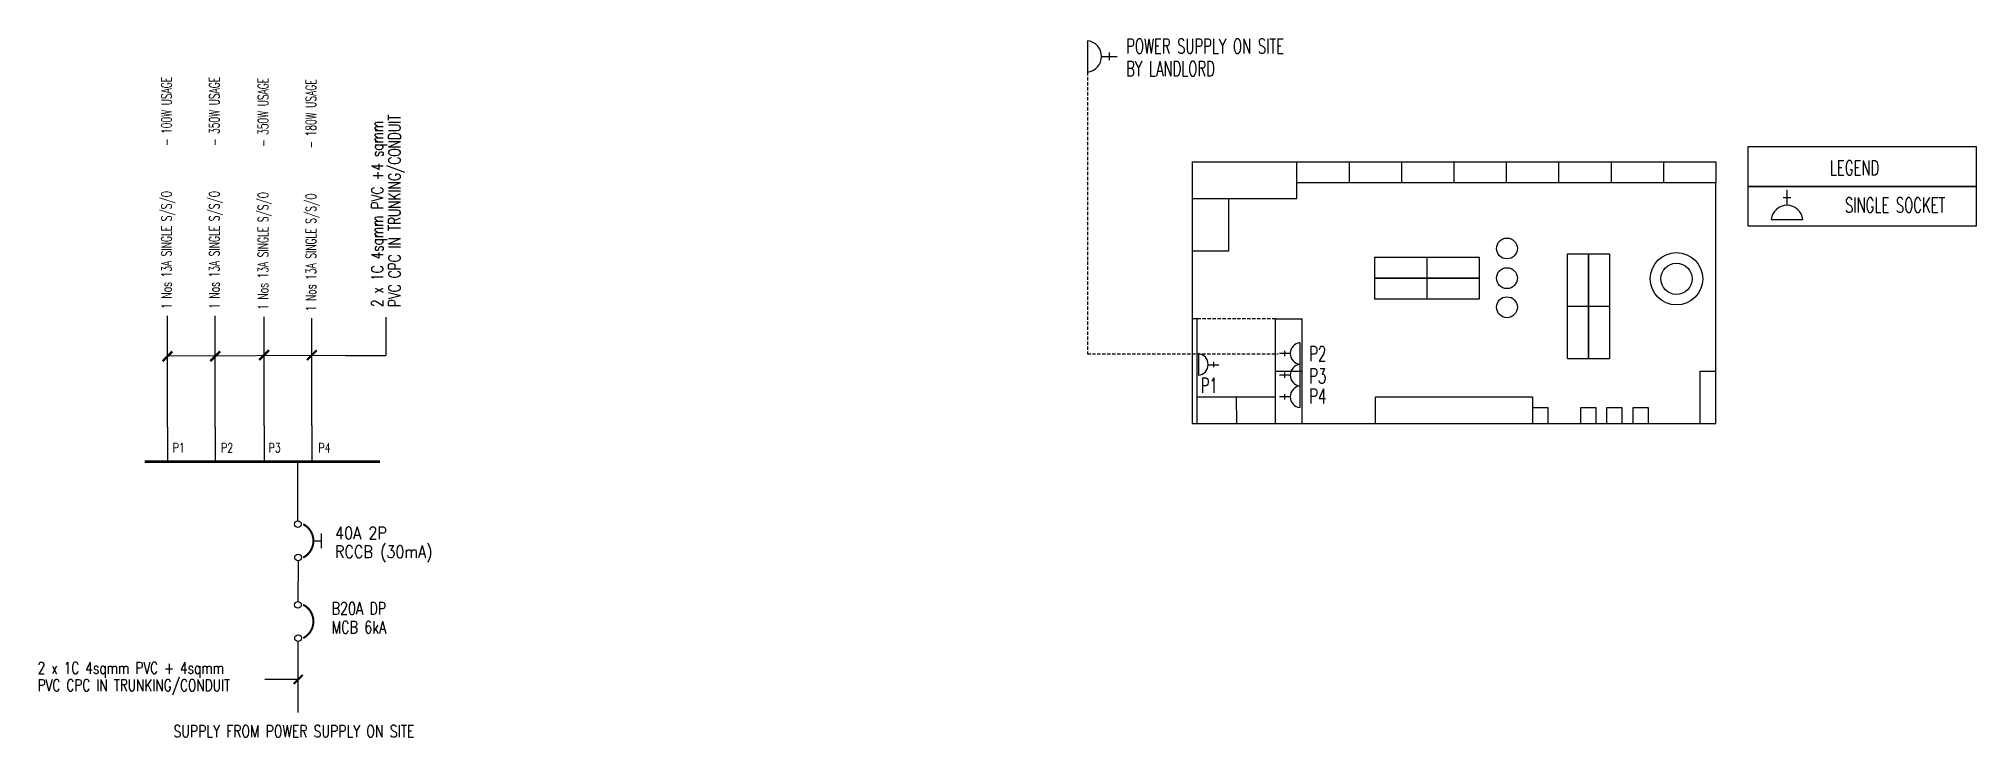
# Model space of a CAD drawing. Header units: millimetres. Extents: x 6748 to 43742, y 3667 to 17006.
import ezdxf

# ---------------------------------------------------------------- set-up
doc = ezdxf.new("R2010")
doc.units = ezdxf.units.MM
doc.linetypes.add('DASHED', pattern=[19.05, 12.7, -6.35])
for name, color, linetype in [('E-SLD-LEGENDF', 250, 'Continuous'), ('SLD', 250, 'Continuous'), ('SLD-LINE', 7, 'Continuous'), ('SLD-TXT', 7, 'Continuous')]:
    doc.layers.add(name, color=color, linetype=linetype)
doc.styles.add('ROMANS', font='romans.shx', dxfattribs={"width": 0.8})
doc.styles.add('SLD-TXT', font='romans.shx', dxfattribs={"width": 0.75})

# ---------------------------------------------------------------- blocks, each defined once
blk = doc.blocks.new('MCCB')
at = {"color": 3}
for centre in [(-1, 548), (0, 49)]:
    blk.add_circle(centre, 49.5, dxfattribs=at)
at = {"layer": 'E-SLD-LEGENDF', "const_width": 30}
blk.add_lwpolyline([(77, 49, 0.611384), (77, 548)], format="xyb", dxfattribs=at)
blk = doc.blocks.new('RCCB')
at = {"color": 3}
for centre in [(-1, 548), (0, 49)]:
    blk.add_circle(centre, 49.5, dxfattribs=at)
at = {"layer": 'E-SLD-LEGENDF', "linetype": 'ByBlock'}
blk.add_line((230, 299), (350, 299), dxfattribs=at)
at = {"layer": 'E-SLD-LEGENDF'}
blk.add_line((350, 190), (350, 408), dxfattribs=at)
at = {"layer": 'E-SLD-LEGENDF', "const_width": 30}
blk.add_lwpolyline([(77, 49, 0.611384), (77, 548)], format="xyb", dxfattribs=at)

msp = doc.modelspace()

# ---------------------------------------------------------------- linework, layer by layer
at = {"color": 1}
for p, q in [((26770, 16969), (26770, 16369)), ((27040, 16669), (27338, 16669)), ((27188, 16745), (27188, 16595)), ((40129, 13826), (40129, 14124)), ((40054, 13975), (40204, 13975)), ((39829, 13556), (40429, 13556)), ((30831, 10789), (30831, 11202)), ((28890, 10992), (28890, 10579)), ((29076, 10780), (29281, 10780)), ((29179, 10838), (29179, 10735)), ((30645, 10996), (30439, 10996)), ((30542, 10944), (30542, 11047)), ((30831, 10376), (30831, 10789)), ((30645, 10583), (30439, 10583)), ((30542, 10531), (30542, 10634)), ((30831, 9963), (30831, 10376)), ((30645, 10170), (30439, 10170)), ((30542, 10118), (30542, 10221))]:
    msp.add_line(p, q, dxfattribs=at)
at = {"color": 1, "linetype": 'DASHED', "ltscale": 5}
for p, q in [((26770, 16369), (26770, 10992)), ((26770, 10992), (30412, 10992))]:
    msp.add_line(p, q, dxfattribs=at)
for p, q in [((28769, 14657), (30769, 14657)), ((28769, 14657), (28769, 13957)), ((30769, 13957), (30769, 14657)), ((30769, 14657), (31769, 14657)), ((31769, 14657), (31769, 14257)), ((31769, 14657), (32769, 14657)), ((32769, 14657), (32769, 14257)), ((32769, 14657), (33769, 14657)), ((33769, 14657), (33769, 14257)), ((33769, 14657), (34769, 14657)), ((34769, 14657), (34769, 14257)), ((34769, 14657), (35769, 14657)), ((35769, 14657), (35769, 14257)), ((35769, 14657), (36769, 14657)), ((36769, 14657), (36769, 14257)), ((36769, 14657), (37769, 14657)), ((37769, 14657), (37769, 14257)), ((37769, 14657), (38769, 14657)), ((38769, 14657), (38769, 14257)), ((31769, 14257), (30769, 14257)), ((32769, 14257), (31769, 14257)), ((33769, 14257), (32769, 14257)), ((34769, 14257), (33769, 14257)), ((35769, 14257), (34769, 14257)), ((36769, 14257), (35769, 14257)), ((37769, 14257), (36769, 14257)), ((38769, 14257), (37769, 14257)), ((38769, 10657), (38769, 14257)), ((28769, 13957), (30769, 13957)), ((28769, 13957), (28769, 12957)), ((29469, 12957), (29469, 13957)), ((28769, 12957), (29469, 12957)), ((28769, 12957), (28769, 11657)), ((32252, 12836), (33252, 12836)), ((32252, 12836), (32252, 12036)), ((33252, 12836), (34252, 12836)), ((33252, 12836), (33252, 12436)), ((34252, 12836), (34252, 12436)), ((35940, 11901), (35940, 12901)), ((35940, 12901), (36340, 12901)), ((36340, 12901), (36340, 11901)), ((36340, 11901), (36340, 12901)), ((36340, 12901), (36740, 12901)), ((36740, 12901), (36740, 11901)), ((33252, 12436), (32252, 12436)), ((32252, 12436), (33252, 12436)), ((34252, 12436), (33252, 12436)), ((33252, 12436), (33252, 12036)), ((33252, 12436), (34252, 12436)), ((34252, 12436), (34252, 12036)), ((33252, 12036), (32252, 12036)), ((34252, 12036), (33252, 12036)), ((35940, 10901), (35940, 11901)), ((35940, 11901), (36340, 11901)), ((36340, 11901), (36340, 10901)), ((36340, 10901), (36340, 11901)), ((36340, 11901), (36740, 11901)), ((36740, 11901), (36740, 10901)), ((28769, 11657), (28769, 9657)), ((28869, 11657), (28769, 11657)), ((28869, 9657), (28869, 11657)), ((30364, 10657), (30364, 11657)), ((30364, 11657), (30869, 11657)), ((30869, 9657), (30869, 11657)), ((30869, 10657), (30869, 11657)), ((35940, 10901), (36740, 10901)), ((30364, 9657), (30364, 10657)), ((30364, 10657), (30869, 10657)), ((30869, 9657), (30869, 10657)), ((38469, 9657), (38469, 10657)), ((38469, 10657), (38769, 10657)), ((38769, 9657), (38769, 10657)), ((28869, 10170), (30364, 10170)), ((29613, 10170), (29616, 9657)), ((32269, 9657), (32269, 10170)), ((32269, 10170), (35269, 10170)), ((35269, 10170), (35269, 9657)), ((28769, 9657), (28869, 9657)), ((28869, 9657), (30869, 9657)), ((30869, 9657), (32269, 9657)), ((32269, 9657), (35269, 9657)), ((35569, 9957), (35269, 9957)), ((35269, 9657), (35569, 9657)), ((35569, 9657), (35569, 9957)), ((35569, 9657), (38469, 9657)), ((36485, 9957), (36185, 9957)), ((36185, 9957), (36185, 9657)), ((36485, 9657), (36485, 9957)), ((36983, 9957), (36683, 9957)), ((36683, 9957), (36683, 9657)), ((36983, 9657), (36983, 9957)), ((37483, 9957), (37183, 9957)), ((37183, 9957), (37184, 9657)), ((37483, 9657), (37483, 9957)), ((38469, 9657), (38769, 9657)), ((11711, 4769), (11064, 4769))]:
    msp.add_line(p, q)
at = {"linetype": 'DASHED', "ltscale": 5}
msp.add_line((30364, 11657), (28869, 11657), dxfattribs=at)
at = {"color": 7}
for p, q in [((11698, 7800), (11698, 8932)), ((11699, 7036), (11698, 6261))]:
    msp.add_line(p, q, dxfattribs=at)
for points in [[(39386, 14946), (43742, 14946), (43742, 14188), (39386, 14188)], [(39386, 14188), (43742, 14188), (43742, 13430), (39386, 13430)]]:
    msp.add_lwpolyline(points, close=True, dxfattribs=at)
for centre, radius in [((34782, 13002), 199), ((34782, 12435), 199), ((38019, 12422), 500), ((38019, 12422), 300), ((34782, 11879), 199)]:
    msp.add_circle(centre, radius)
at = {"color": 1}
for centre, radius, start, end in [((26738, 16669), 302, 276.0385, 83.9615), ((40129, 13524), 302, 6.0385, 173.9615), ((30852, 10996), 208, 96.0385, 263.9615), ((28869, 10786), 208, 276.0385, 83.9615), ((30852, 10583), 208, 96.0385, 263.9615), ((30852, 10170), 208, 96.0385, 263.9615)]:
    msp.add_arc(centre, radius, start, end, dxfattribs=at)
at = {"layer": 'SLD', "color": 7}
for p, q in [((13374, 11690), (13374, 10959)), ((12609, 10960), (9207, 10943))]:
    msp.add_line(p, q, dxfattribs=at)
at = {"layer": 'SLD', "color": 2, "const_width": 52.3}
msp.add_lwpolyline([(8771, 8932), (13266, 8932)], dxfattribs=at)
at = {"layer": 'SLD-LINE', "linetype": 'ByBlock'}
for p, q in [((9207, 9591), (9207, 11718)), ((10120, 9591), (10120, 11718)), ((11052, 9613), (11051, 11699)), ((11964, 9613), (11964, 11670)), ((9207, 9591), (9207, 8910)), ((10120, 9591), (10120, 8910)), ((11052, 9613), (11052, 8932)), ((11964, 9613), (11964, 8932)), ((11699, 4138), (11699, 5498))]:
    msp.add_line(p, q, dxfattribs=at)
at = {"layer": 'SLD-LINE'}
msp.add_line((12609, 10960), (13375, 10960), dxfattribs=at)
at = {"layer": 'SLD-TXT'}
for points, const_width in [([(9113, 10849), (9300, 11036)], 44.1), ([(10026, 10849), (10213, 11036)], 44.1), ([(10957, 10871), (11144, 11058)], 44.1), ([(11870, 10871), (12057, 11058)], 44.1), ([(11617, 4687), (11787, 4857)], 40.1)]:
    msp.add_lwpolyline(points, dxfattribs=dict(at, const_width=const_width))

# ---------------------------------------------------------------- block references
at = {"layer": 'E-SLD-LEGENDF', "color": 2, "linetype": 'ByBlock', "xscale": 1.277777777777777, "yscale": 1.277777777777777, "zscale": 1.277777777777777}
msp.add_blockref('RCCB', (11699, 7036), dxfattribs=at)
at = {"layer": 'SLD', "color": 2, "lineweight": -3, "xscale": 1.277777777777777, "yscale": 1.277777777777777, "zscale": 1.277777777777777}
msp.add_blockref('MCCB', (11699, 5498), dxfattribs=at)

# ---------------------------------------------------------------- texts
at = {"layer": 'SLD-TXT', "style": 'ROMANS', "width": 0.65}
for s, p in [('1 Nos 13A SINGLE S/S/O       - 100W USAGE', (9286, 11849)), ('1 Nos 13A SINGLE S/S/O       - 350W USAGE', (10199, 11849)), ('1 Nos 13A SINGLE S/S/O       - 350W USAGE', (11130, 11830)), ('1 Nos 13A SINGLE S/S/O       - 180W USAGE', (12043, 11802))]:
    msp.add_text(s, height=195.67, rotation=90, dxfattribs=at).set_placement(p)
at = {"layer": 'SLD-TXT', "lineweight": 20, "char_height": 283.65, "attachment_point": 1, "line_spacing_factor": 0.908108, "style": 'SLD-TXT'}
for s, insert, width in [('{\\W0.65;POWER SUPPLY ON SITE BY LANDLORD }', (27512, 17006), 3528.99), ('{\\W0.65;LEGEND}', (40948, 14684), 1245.4), ('{\\W0.65;SINGLE SOCKET}', (41236, 13972), 2661.45), ('{\\W0.65;P2}', (31008, 11133), 315.54), ('{\\W0.65;P1}', (28934, 10529), 315.54), ('{\\W0.65;P3}', (31008, 10708), 315.54), ('{\\W0.65;P4}', (31008, 10323), 315.54)]:
    msp.add_mtext(s, dxfattribs=dict(at, insert=insert, width=width))
at = {"layer": 'SLD-TXT', "insert": (13099, 11884), "char_height": 225, "width": 8812.05, "attachment_point": 1, "rotation": 90, "line_spacing_factor": 0.880435, "style": 'SLD-TXT'}
msp.add_mtext('2 x 1C 4sqmm PVC +4 sqmm \\PPVC CPC IN TRUNKING/CONDUIT', dxfattribs=at)
at = {"layer": 'SLD-TXT', "color": 7, "attachment_point": 1, "style": 'SLD-TXT'}
for s, insert, char_height, width in [('P1', (9306, 9284), 175.6, 300.55), ('P2', (10229, 9284), 175.6, 301.6), ('P3', (11138, 9284), 175.6, 274.42), ('P4', (12089, 9284), 175.6, 359.91), ('\\pxqc;SUPPLY FROM POWER SUPPLY ON SITE', (8901, 3899), 231.89, 5440.08)]:
    msp.add_mtext(s, dxfattribs=dict(at, insert=insert, char_height=char_height, width=width))
at = {"layer": 'SLD-TXT', "attachment_point": 1, "style": 'SLD-TXT'}
for s, insert, char_height, width, line_spacing_factor in [('{\\W0.85;40A 2P \\PRCCB (30mA)}', (12405, 7686), 236.39, 2989.98, 0.908108), ('B20A DP\\PMCB 6kA', (12341, 6245), 236.4, 1299.18, 0.908108), ('2 x 1C 4sqmm PVC + 4sqmm \\PPVC CPC IN TRUNKING/CONDUIT', (6727, 5103), 225, 8812.05, 0.880435)]:
    msp.add_mtext(s, dxfattribs=dict(at, insert=insert, char_height=char_height, width=width, line_spacing_factor=line_spacing_factor))

doc.saveas('drawing.dxf')
